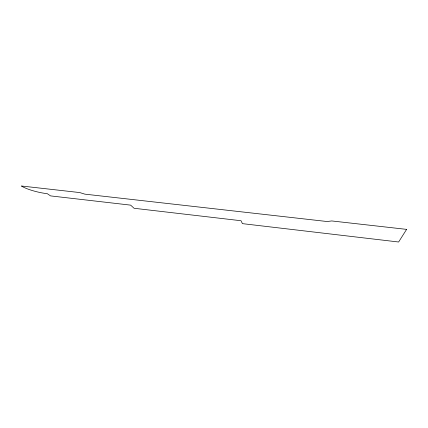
<?xml version="1.0" encoding="UTF-8"?>
<svg xmlns="http://www.w3.org/2000/svg" width="428" height="428" viewBox="0 0 428 428"><rect width="100%" height="100%" fill="white"/><g stroke="black" fill="none" stroke-linecap="round" stroke-linejoin="round"><path stroke-width="0.64" d="M406.6 229.376L398.623 242.002L242.43 223.641L241.023 220.73L134.066 208.27L130.636 205.135L50.579 195.901L47.31 193.702A20.127 4.301 13.3 0 1 21.4 185.998L79.731 192.568L84.851 194.146L327.201 221.533L331.7 220.939L406.6 229.376"/></g></svg>
